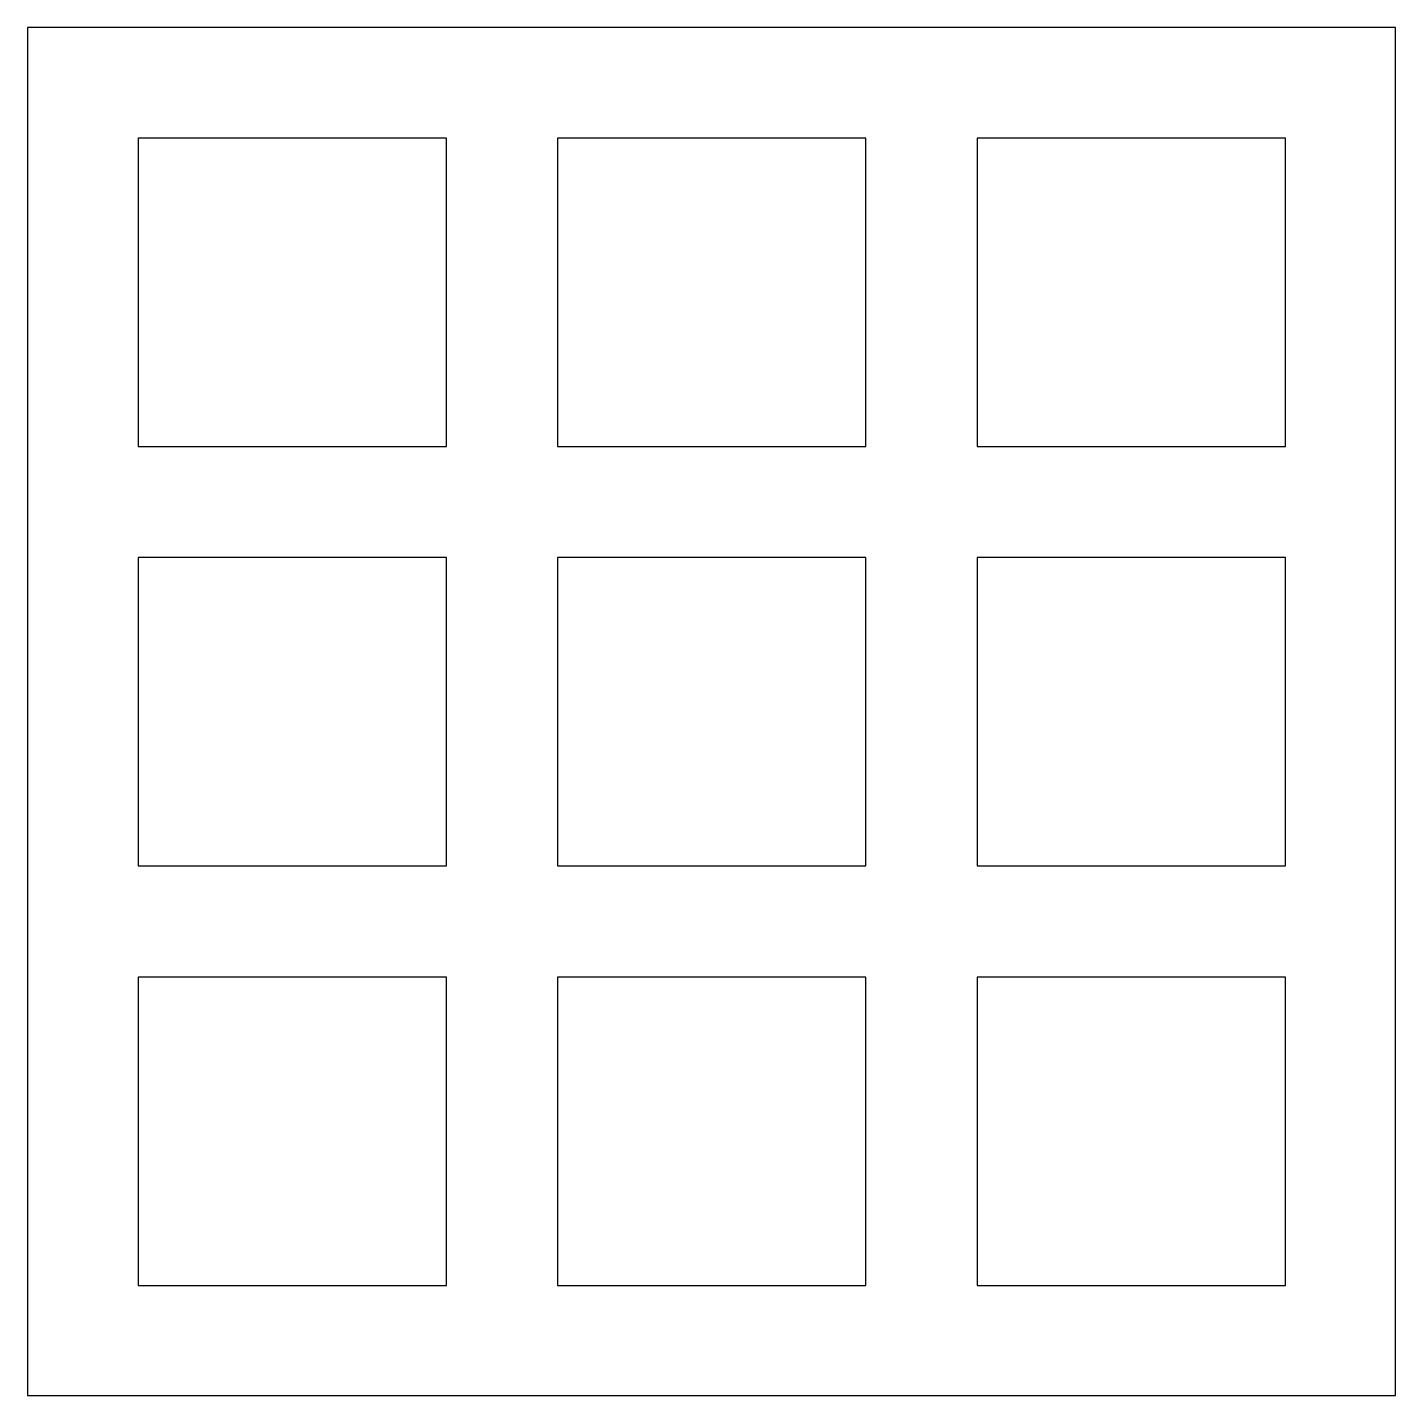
# Model space of a CAD drawing. Header units: millimetres. Extents: x 0 to 62.1, y 0 to 62.1.
import ezdxf

# ---------------------------------------------------------------- set-up
doc = ezdxf.new("R2010")
doc.units = ezdxf.units.MM
doc.layers.add('Layer1', color=7, linetype='CONTINUOUS')

msp = doc.modelspace()

# ---------------------------------------------------------------- linework, layer by layer
at = {"layer": 'Layer1'}
for points in [[(0, 0), (62.125, 0), (62.125, 62.125), (0, 62.125), (0, 0)], [(19.025, 57.1), (5.025, 57.1), (5.025, 43.1), (19.025, 43.1), (19.025, 57.1)], [(38.075, 57.1), (24.075, 57.1), (24.075, 43.1), (38.075, 43.1), (38.075, 57.1)], [(57.125, 57.1), (43.125, 57.1), (43.125, 43.1), (57.125, 43.1), (57.125, 57.1)], [(19.025, 38.05), (5.025, 38.05), (5.025, 24.05), (19.025, 24.05), (19.025, 38.05)], [(38.075, 38.05), (24.075, 38.05), (24.075, 24.05), (38.075, 24.05), (38.075, 38.05)], [(57.125, 38.05), (43.125, 38.05), (43.125, 24.05), (57.125, 24.05), (57.125, 38.05)], [(19.025, 19), (5.025, 19), (5.025, 5), (19.025, 5), (19.025, 19)], [(38.075, 19), (24.075, 19), (24.075, 5), (38.075, 5), (38.075, 19)], [(57.125, 19), (43.125, 19), (43.125, 5), (57.125, 5), (57.125, 19)]]:
    msp.add_lwpolyline(points, close=True, dxfattribs=at)

doc.saveas('drawing.dxf')
